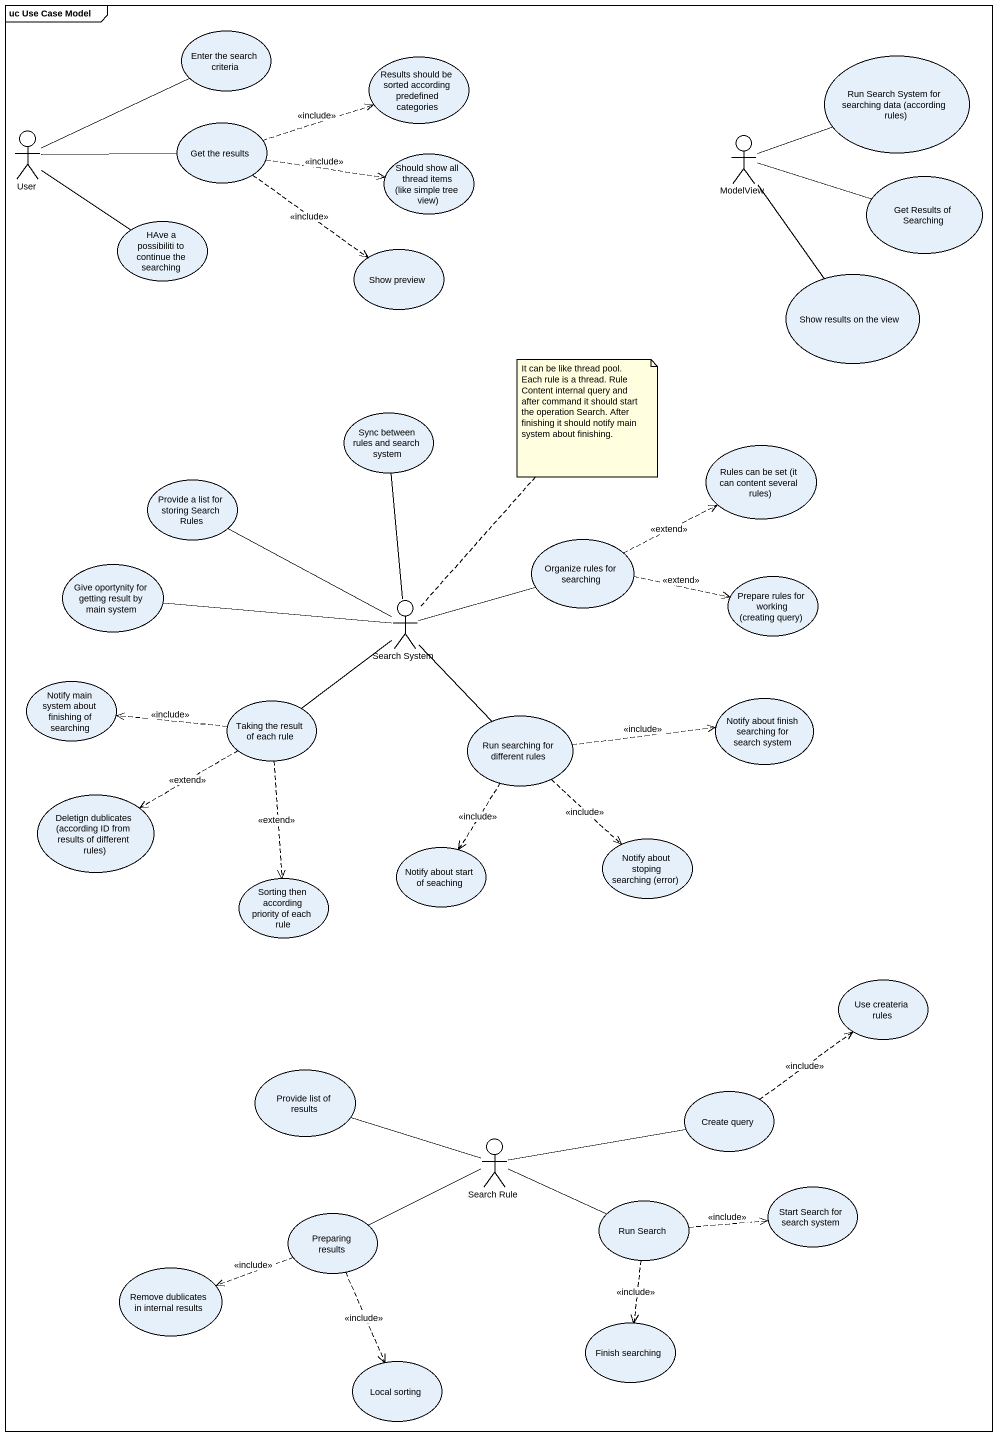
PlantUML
@startuml
mainframe uc Use Case Model
usecase "Enter the search criteria" as Enter_the_search_criteria
usecase "Results should be sorted according predefined categories" as Results_should_be_sorted
usecase "Run Search System for searching data (according rules)" as Run_Search_System_for
actor User
usecase "Get the results" as Get_the_results
usecase "Should show all thread items (like simple tree view)" as Should_show_all_thread
actor ModelView
usecase "Get Results of Searching" as Get_Results_of_Searching
usecase "HAve a possibiliti to continue the searching" as HAve_a_possibiliti_to
usecase "Show preview" as Show_preview
usecase "Show results on the view" as Show_results_on_the_view
usecase "Sync between rules and search system" as Sync_between_rules_and
usecase "Rules can be set (it can content several rules)" as Rules_can_be_set_it_can
usecase "Provide a list for storing Search Rules" as Provide_a_list_for_storing
usecase "Organize rules for searching" as Organize_rules_for_searching
usecase "Give oportynity for getting result by main system" as Give_oportynity_for_getting
usecase "Prepare rules for working (creating query)" as Prepare_rules_for_working
actor "Search System" as Search_System
usecase "Notify main system about finishing of searching" as Notify_main_system_about
usecase "Notify about finish searching for search system" as Notify_about_finish
usecase "Taking the result of each rule" as Taking_the_result_of_each
usecase "Run searching for different rules" as Run_searching_for_different
usecase "Deletign dublicates (according ID from results of different rules)" as Deletign_dublicates
usecase "Notify about start of seaching" as Notify_about_start_of
usecase "Notify about stoping searching (error)" as Notify_about_stoping
usecase "Sorting then according priority of each rule" as Sorting_then_according
usecase "Use createria rules" as Use_createria_rules
usecase "Provide list of results" as Provide_list_of_results
usecase "Create query" as Create_query
actor "Search Rule" as Search_Rule
usecase "Run Search" as Run_Search
usecase "Start Search for search system" as Start_Search_for_search
usecase "Preparing results" as Preparing_results
usecase "Remove dublicates in internal results" as Remove_dublicates_in
usecase "Finish searching" as Finish_searching
usecase "Local sorting" as Local_sorting
Run_Search_System_for -left- ModelView
User -right- Enter_the_search_criteria
User -right- Get_the_results
User -- HAve_a_possibiliti_to
Get_the_results .right.> Results_should_be_sorted : <<include>>
Get_the_results .right.> Should_show_all_thread : <<include>>
Get_the_results ..> Show_preview : <<include>>
ModelView -right- Get_Results_of_Searching
ModelView -- Show_results_on_the_view
Organize_rules_for_searching .right.> Rules_can_be_set_it_can : <<extend>>
Organize_rules_for_searching .right.> Prepare_rules_for_working : <<extend>>
Give_oportynity_for_getting -right- Search_System
Search_System -up- Sync_between_rules_and
Search_System -up- Provide_a_list_for_storing
Search_System -right- Organize_rules_for_searching
Search_System -- Taking_the_result_of_each
Search_System -- Run_searching_for_different
Taking_the_result_of_each .left.> Notify_main_system_about : <<include>>
Taking_the_result_of_each .left.> Deletign_dublicates : <<extend>>
Taking_the_result_of_each ..> Sorting_then_according : <<extend>>
Run_searching_for_different .right.> Notify_about_finish : <<include>>
Run_searching_for_different ..> Notify_about_start_of : <<include>>
Run_searching_for_different ..> Notify_about_stoping : <<include>>
Create_query .up.> Use_createria_rules : <<include>>
Search_Rule -left- Provide_list_of_results
Search_Rule -right- Create_query
Search_Rule -right- Run_Search
Search_Rule -left- Preparing_results
Run_Search .right.> Start_Search_for_search : <<include>>
Run_Search ..> Finish_searching : <<include>>
Preparing_results .left.> Remove_dublicates_in : <<include>>
Preparing_results ..> Local_sorting : <<include>>
note top of Search_System : It can be like thread pool. Each rule is a thread. Rule Content internal query and after command it should start the operation Search. After finishing it should notify main system about finishing.
@enduml
